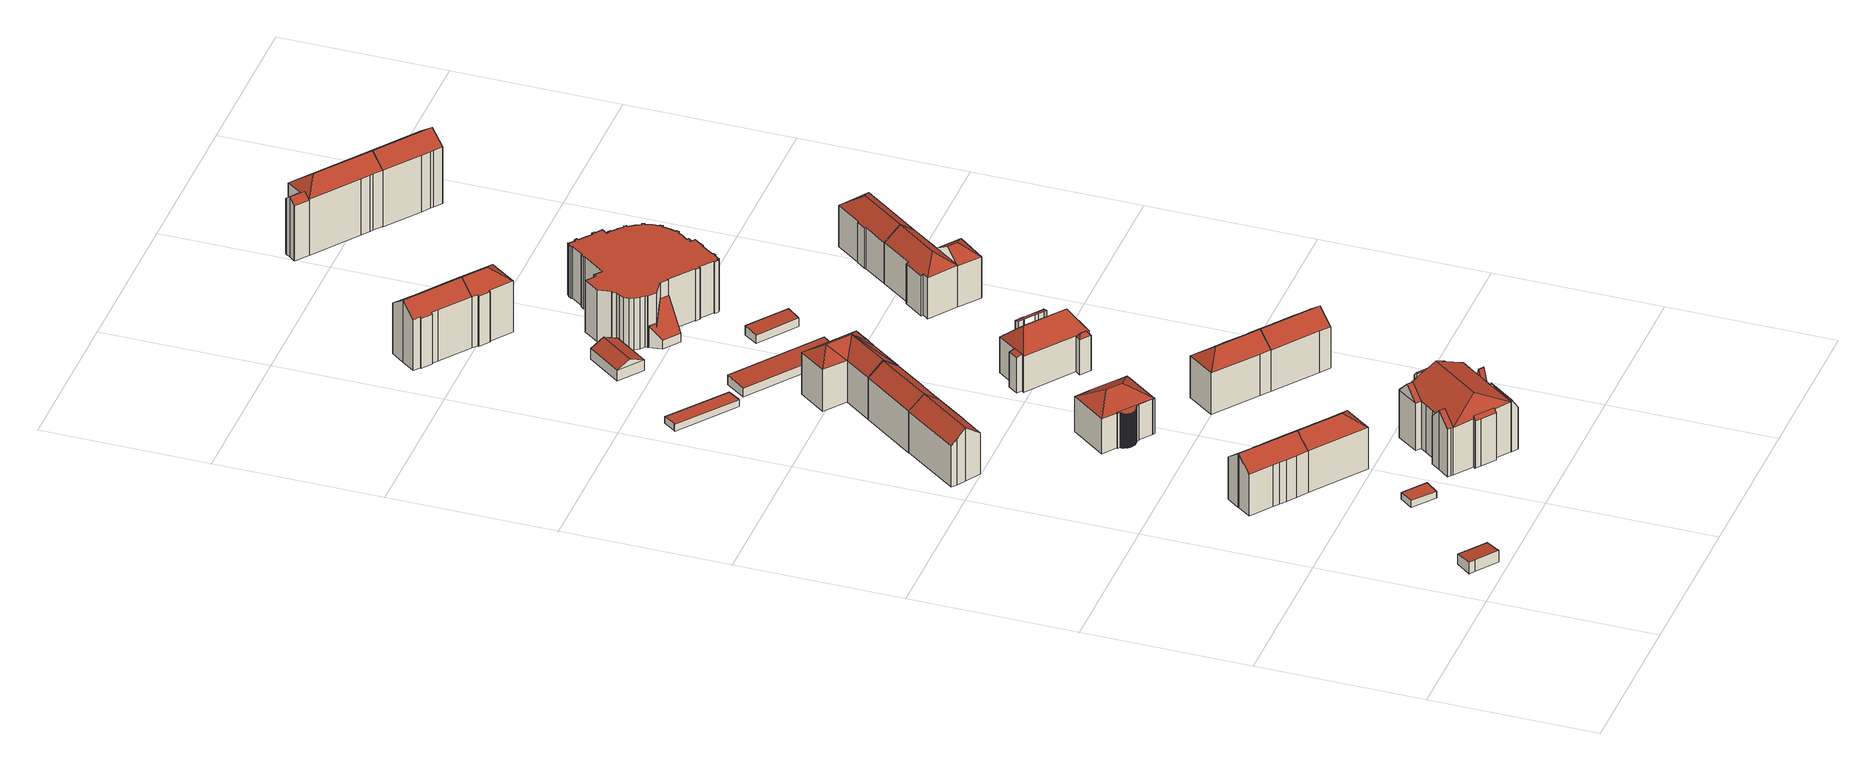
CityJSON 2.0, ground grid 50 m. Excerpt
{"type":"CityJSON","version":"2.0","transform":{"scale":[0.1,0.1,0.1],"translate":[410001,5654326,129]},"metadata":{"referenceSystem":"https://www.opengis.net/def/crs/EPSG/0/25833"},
"CityObjects":{
"building1":{"type":"Building","attributes":{"Dachtyp_tdc":"tdcPolyFlatRoof","Gemeindeschluessel":14612000,"Dachneigung":4.25,"QualitaetDacherkennung":78,"Geometrietyp2DReferenz":"3000","measuredHeight":3.81,"function":"31001_9998","roofType":"2100"},"geometry":[{"type":"Solid","lod":"2","boundaries":[[[[0,1,2,3]],[[1,4,5,2]],[[4,6,7,5]],[[6,8,9,7]],[[8,0,3,9]],[[8,6,4,1,0]],[[3,2,5,7,9]]]],"semantics":{"surfaces":[{"type":"WallSurface"},{"type":"RoofSurface"},{"type":"GroundSurface"}],"values":[[0,0,0,0,0,1,2]]}}]},
"building2":{"type":"Building","attributes":{"Dachtyp_tdc":"tdcGableRoof","Gemeindeschluessel":14612000,"Dachneigung":37.63,"QualitaetDacherkennung":85,"Geometrietyp2DReferenz":"3000","measuredHeight":17.62,"function":"31001_9998","roofType":"3100"},"geometry":[{"type":"Solid","lod":"2","boundaries":[[[[10,11,12,13]],[[11,14,15,12]],[[14,16,17,15]],[[16,18,19,17]],[[18,20,21,19]],[[20,22,23,21]],[[22,24,25,23]],[[24,26,27,25]],[[26,28,29,27]],[[28,30,31,29]],[[30,32,33,31]],[[32,34,35,33]],[[34,36,37,35]],[[36,38,39,37]],[[38,40,41,39]],[[40,42,43,41]],[[42,10,13,43]],[[38,36,34,32,30,28,26,24,22]],[[22,20,18,16,14,11,10,42,40,38]],[[13,12,15,17,19,21,23,25,27,29,31,33,35,37,39,41,43]]]],"semantics":{"surfaces":[{"type":"WallSurface"},{"type":"RoofSurface"},{"type":"GroundSurface"}],"values":[[0,0,0,0,0,0,0,0,0,0,0,0,0,0,0,0,0,1,1,2]]}}]},
"building3":{"type":"Building","attributes":{"Dachtyp_tdc":"tdcPolyFlatRoof","Gemeindeschluessel":14612000,"Dachneigung":0,"QualitaetDacherkennung":81,"Geometrietyp2DReferenz":"3000","measuredHeight":2.22,"function":"31001_9998","roofType":"1000"},"geometry":[{"type":"Solid","lod":"2","boundaries":[[[[44,45,46,47]],[[45,48,49,46]],[[48,50,51,49]],[[50,44,47,51]],[[50,48,45,44]],[[47,46,49,51]]]],"semantics":{"surfaces":[{"type":"WallSurface"},{"type":"RoofSurface"},{"type":"GroundSurface"}],"values":[[0,0,0,0,1,2]]}}]},
"building4":{"type":"Building","attributes":{"Dachtyp_tdc":"tdcHipAndGableRoof","Gemeindeschluessel":14612000,"Dachneigung":37.58,"QualitaetDacherkennung":87,"Geometrietyp2DReferenz":"3000","measuredHeight":17.62,"function":"31001_9998","roofType":"5000"},"geometry":[{"type":"Solid","lod":"2","boundaries":[[[[20,52,53,21]],[[52,54,55,53]],[[54,56,57,55]],[[56,58,59,57]],[[58,60,61,59]],[[60,62,63,61]],[[62,64,65,63]],[[64,66,25,65]],[[66,67,68,25]],[[67,20,21,68]],[[64,62,69]],[[62,60,58,56,54,52,20,67,69]],[[67,66,64,69]],[[21,53,55,57,59,61,63,65,25,68]]]],"semantics":{"surfaces":[{"type":"WallSurface"},{"type":"RoofSurface"},{"type":"GroundSurface"}],"values":[[0,0,0,0,0,0,0,0,0,0,1,1,1,2]]}}]},
"building5":{"type":"Building","attributes":{"Dachtyp_tdc":"tdcGableRoof","Gemeindeschluessel":14612000,"Dachneigung":37.13,"QualitaetDacherkennung":84,"Geometrietyp2DReferenz":"3000","measuredHeight":17.45,"function":"31001_9998","roofType":"3100"},"geometry":[{"type":"Solid","lod":"2","boundaries":[[[[70,71,72,73]],[[71,74,75,72]],[[76,77,78,79,80]],[[80,81,82,83,74,71,70,76]],[[75,84,85,86,87,88,89,90,91,73,72]],[[74,83,84,75]],[[83,82,85,84]],[[82,81,86,85]],[[81,80,87,86]],[[80,79,88,87]],[[79,78,89,88]],[[78,77,90,89]],[[77,76,91,90]],[[76,70,73,91]]]],"semantics":{"surfaces":[{"type":"WallSurface"},{"type":"RoofSurface"},{"type":"GroundSurface"}],"values":[[0,0,1,1,2,0,0,0,0,0,0,0,0,0]]}}]},
"building6":{"type":"Building","attributes":{"Gemeindeschluessel":14612000,"Geometrietyp2DReferenz":"3000","function":"31001_9998","roofType":"9999"},"children":["building6-1","building6-2","building6-3","building6-4","building6-5","building6-6","building6-7","building6-8"]},
"building6-1":{"type":"BuildingPart","attributes":{"Dachtyp_tdc":"tdcPolyFlatRoof","Dachneigung":50.83,"QualitaetDacherkennung":36,"Geometrietyp2DReferenz":"3000","measuredHeight":16.68,"roofType":"2100"},"parents":["building6"],"geometry":[{"type":"MultiSurface","lod":"2","boundaries":[[[92,93,94,95]],[[93,96,97,94]],[[96,98,99,97]],[[98,100,101,102,99]],[[103,92,95,104,105]],[[103,106,100,98,96,93,92]],[[95,94,97,99,102,107,104]]],"semantics":{"surfaces":[{"type":"WallSurface"},{"type":"RoofSurface"},{"type":"GroundSurface"}],"values":[0,0,0,0,0,1,2]}}]},
"building6-2":{"type":"BuildingPart","attributes":{"Dachtyp_tdc":"tdcPolyFlatRoof","Dachneigung":55.8,"QualitaetDacherkennung":29,"Geometrietyp2DReferenz":"3000","measuredHeight":17.26,"roofType":"2100"},"parents":["building6"],"geometry":[{"type":"MultiSurface","lod":"2","boundaries":[[[108,109,110,111,112]],[[109,113,114,110]],[[113,115,116,114]],[[115,117,118,116]],[[117,119,120,118]],[[119,121,122,123,120]],[[121,119,117,115,113,109,108]],[[111,110,114,116,118,120,123]]],"semantics":{"surfaces":[{"type":"WallSurface"},{"type":"RoofSurface"},{"type":"GroundSurface"}],"values":[0,0,0,0,0,0,1,2]}}]},
"building6-3":{"type":"BuildingPart","attributes":{"Dachtyp_tdc":"tdcHipAndGableRoof","Dachneigung":25.75,"QualitaetDacherkennung":44,"Geometrietyp2DReferenz":"3000","measuredHeight":20.47,"roofType":"5000"},"parents":["building6"],"geometry":[{"type":"MultiSurface","lod":"2","boundaries":[[[124,125,126,127]],[[128,129,130,131]],[[132,133,134,135,136]],[[133,137,138,134]],[[137,139,140,138]],[[139,141,140]],[[142,143,144,145,146]],[[143,112,111,144]],[[122,147,148,123]],[[147,149,150,148]],[[149,105,104,150]],[[101,151,152,102]],[[153,154,155,156]],[[154,124,127,155]],[[151,101,157,105,149,147,158]],[[147,122,112,143,142,159,160,139,137,133,132,161,162,163,158]],[[163,164,128,131,125,124,154,153,165,151,158]],[[127,126,130,129,166,167,135,134,138,140,144,111,123,148,150,104,107,102,152,168,156,155]]],"semantics":{"surfaces":[{"type":"WallSurface"},{"type":"RoofSurface"},{"type":"GroundSurface"}],"values":[0,0,0,0,0,0,0,0,0,0,0,0,0,0,1,1,1,2]}}]},
"building6-4":{"type":"BuildingPart","attributes":{"Dachtyp_tdc":"tdcGableRoof","Dachneigung":68.23,"QualitaetDacherkennung":12,"Geometrietyp2DReferenz":"3000","measuredHeight":18.56,"roofType":"3100"},"parents":["building6"],"geometry":[{"type":"MultiSurface","lod":"2","boundaries":[[[141,169,170,140]],[[169,171,172,170]],[[171,145,144,172]],[[141,160,173,174,169]],[[175,174,173,159,146]],[[171,175,146,145]],[[169,174,175,171]],[[170,172,144,140]]],"semantics":{"surfaces":[{"type":"WallSurface"},{"type":"RoofSurface"},{"type":"GroundSurface"}],"values":[0,0,0,1,1,0,0,2]}}]},
"building6-5":{"type":"BuildingPart","attributes":{"Dachtyp_tdc":"tdcGableRoof","Dachneigung":43.06,"QualitaetDacherkennung":35,"Geometrietyp2DReferenz":"3000","measuredHeight":19.58,"roofType":"3100"},"parents":["building6"],"geometry":[{"type":"MultiSurface","lod":"2","boundaries":[[[168,152,176,177,178,179,156]],[[180,181,176,152]],[[181,182,177,176]],[[182,183,178,177]],[[183,184,179,178]],[[184,185,153,156,179]],[[183,182,181,180,186]],[[186,185,184,183]]],"semantics":{"surfaces":[{"type":"GroundSurface"},{"type":"WallSurface"},{"type":"RoofSurface"}],"values":[0,1,1,1,1,1,2,2]}}]},
"building6-6":{"type":"BuildingPart","attributes":{"Dachtyp_tdc":"tdcPolyFlatRoof","Dachneigung":50.91,"QualitaetDacherkennung":32,"Geometrietyp2DReferenz":"3000","measuredHeight":19.21,"roofType":"2100"},"parents":["building6"],"geometry":[{"type":"MultiSurface","lod":"2","boundaries":[[[187,188,189,129,128]],[[188,190,191,192,189]],[[190,188,187,164,193,162,194]],[[167,166,129,189,192]]],"semantics":{"surfaces":[{"type":"WallSurface"},{"type":"RoofSurface"},{"type":"GroundSurface"}],"values":[0,0,1,2]}}]},
"building6-7":{"type":"BuildingPart","attributes":{"Dachtyp_tdc":"tdcPolyFlatRoof","Dachneigung":0,"QualitaetDacherkennung":4,"Geometrietyp2DReferenz":"3000","measuredHeight":13.73,"roofType":"1000"},"parents":["building6"],"geometry":[{"type":"MultiSurface","lod":"2","boundaries":[[[195,196,197,198]],[[196,199,134,197]],[[199,136,135,134]],[[191,195,198,192]],[[191,200,136,199,196,195]],[[198,197,134,135,167,192]]],"semantics":{"surfaces":[{"type":"WallSurface"},{"type":"RoofSurface"},{"type":"GroundSurface"}],"values":[0,0,0,0,1,2]}}]},
"building6-8":{"type":"BuildingPart","attributes":{"Dachtyp_tdc":"tdcGableRoof","Dachneigung":44,"QualitaetDacherkennung":36,"Geometrietyp2DReferenz":"3000","measuredHeight":19.59,"roofType":"3100"},"parents":["building6"],"geometry":[{"type":"MultiSurface","lod":"2","boundaries":[[[201,202,203,204]],[[202,131,130,203]],[[125,201,204,126]],[[125,205,206,201]],[[205,207,208,206]],[[202,208,207,131]],[[201,206,208,202]],[[131,207,205,125]],[[204,203,130,126]]],"semantics":{"surfaces":[{"type":"WallSurface"},{"type":"RoofSurface"},{"type":"GroundSurface"}],"values":[0,0,0,1,1,0,0,0,2]}}]},
"building7":{"type":"Building","attributes":{"Dachtyp_tdc":"tdcGableRoof","Gemeindeschluessel":14612000,"Dachneigung":36.96,"QualitaetDacherkennung":89,"Geometrietyp2DReferenz":"3000","measuredHeight":17.48,"function":"31001_9998","roofType":"3100"},"geometry":[{"type":"Solid","lod":"2","boundaries":[[[[209,210,211,212]],[[210,213,214,211]],[[213,70,215,214]],[[70,76,216,215]],[[76,77,217,216]],[[77,218,219,217]],[[218,220,221,219]],[[220,222,223,221]],[[222,224,225,223]],[[224,209,212,225]],[[220,218,77,76]],[[76,70,213,210,209,224,222,220]],[[212,211,214,215,216,217,219,221,223,225]]]],"semantics":{"surfaces":[{"type":"WallSurface"},{"type":"RoofSurface"},{"type":"GroundSurface"}],"values":[[0,0,0,0,0,0,0,0,0,0,1,1,2]]}}]},
"building8":{"type":"Building","attributes":{"Gemeindeschluessel":14612000,"Geometrietyp2DReferenz":"3000","function":"31001_9998","roofType":"9999"},"children":["building8-1","building8-2","building8-3"]},
"building8-1":{"type":"BuildingPart","attributes":{"Dachtyp_tdc":"tdcPolyFlatRoof","Dachneigung":17,"QualitaetDacherkennung":46,"Geometrietyp2DReferenz":"3000","measuredHeight":11.71,"roofType":"2100"},"parents":["building8"],"geometry":[{"type":"MultiSurface","lod":"2","boundaries":[[[226,227,228,229,230]],[[227,231,232,228]],[[231,233,234,232]],[[233,235,236,234]],[[235,237,238,236]],[[237,239,240,238]],[[239,241,242,240]],[[241,243,244,242]],[[243,245,246,244]],[[245,247,248,246]],[[247,249,250,248]],[[249,251,252,250]],[[251,253,254,252]],[[253,255,256,254]],[[255,257,258,256]],[[257,259,260,258]],[[259,261,262,260]],[[261,263,264,262]],[[263,265,266,264]],[[265,267,268,266]],[[267,269,270,268]],[[269,271,272,270]],[[271,273,274,272]],[[273,275,276,274]],[[275,277,278,276]],[[277,279,280,278]],[[279,281,282,280]],[[281,283,284,282]],[[283,285,286,284]],[[285,287,288,286]],[[287,289,290,288]],[[289,291,292,290]],[[291,293,294,292]],[[293,295,296,297,294]],[[295,293,291,289,287,285,283,281,279,277,275,273,271,269,267,265,263,261,259,257,255,253,251,249,247,245,243,241,239,237,235,233,231,227,226]],[[229,228,232,234,236,238,240,242,244,246,248,250,252,254,256,258,260,262,264,266,268,270,272,274,276,278,280,282,284,286,288,290,292,294,297]]],"semantics":{"surfaces":[{"type":"WallSurface"},{"type":"RoofSurface"},{"type":"GroundSurface"}],"values":[0,0,0,0,0,0,0,0,0,0,0,0,0,0,0,0,0,0,0,0,0,0,0,0,0,0,0,0,0,0,0,0,0,0,1,2]}}]},
"building8-2":{"type":"BuildingPart","attributes":{"Dachtyp_tdc":"tdcPolyFlatRoof","Dachneigung":31.24,"QualitaetDacherkennung":27,"Geometrietyp2DReferenz":"3000","measuredHeight":10.2,"roofType":"2100"},"parents":["building8"],"geometry":[{"type":"MultiSurface","lod":"2","boundaries":[[[298,299,300,301]],[[299,302,303,300]],[[302,304,305,303]],[[304,306,307,305]],[[306,308,309,307]],[[308,306,304,302,299,298]],[[301,300,303,305,307,309]]],"semantics":{"surfaces":[{"type":"WallSurface"},{"type":"RoofSurface"},{"type":"GroundSurface"}],"values":[0,0,0,0,0,1,2]}}]},
"building8-3":{"type":"BuildingPart","attributes":{"Dachtyp_tdc":"tdcHipRoof","Dachneigung":28.55,"QualitaetDacherkennung":83,"Geometrietyp2DReferenz":"3000","measuredHeight":15.09,"roofType":"3200"},"parents":["building8"],"geometry":[{"type":"MultiSurface","lod":"2","boundaries":[[[296,310,311,297]],[[310,312,313,311]],[[312,314,301,313]],[[314,298,301]],[[315,309,308]],[[315,316,317,309]],[[316,318,319,317]],[[318,320,228,319]],[[320,230,229,228]],[[318,316,321]],[[312,310,322]],[[316,315,314,312,322,321]],[[310,296,230,320,318,321,322]],[[297,311,313,301,309,317,319,228,229]]],"semantics":{"surfaces":[{"type":"WallSurface"},{"type":"RoofSurface"},{"type":"GroundSurface"}],"values":[0,0,0,0,0,0,0,0,0,1,1,1,1,2]}}]},
"building9":{"type":"Building","attributes":{"Dachtyp_tdc":"tdcPolyFlatRoof","Gemeindeschluessel":14612000,"Dachneigung":2.85,"QualitaetDacherkennung":64,"Geometrietyp2DReferenz":"3000","measuredHeight":2.36,"function":"31001_2463","roofType":"2100"},"geometry":[{"type":"Solid","lod":"2","boundaries":[[[[323,324,325,326]],[[324,327,328,325]],[[327,329,330,328]],[[329,331,332,330]],[[331,333,334,332]],[[333,323,326,334]],[[333,331,329,327,324,323]],[[326,325,328,330,332,334]]]],"semantics":{"surfaces":[{"type":"WallSurface"},{"type":"RoofSurface"},{"type":"GroundSurface"}],"values":[[0,0,0,0,0,0,1,2]]}}]},
"building10":{"type":"Building","attributes":{"Dachtyp_tdc":"tdcFreeFormRoof","Gemeindeschluessel":14612000,"Dachneigung":36.63,"QualitaetDacherkennung":74,"Geometrietyp2DReferenz":"3000","measuredHeight":17.58,"function":"31001_9998","roofType":"5000"},"geometry":[{"type":"Solid","lod":"2","boundaries":[[[[335,336,337]],[[335,338,339]],[[338,335,337]],[[340,339,338,341]],[[342,343,344,345,346,347,223,219]],[[338,337,343,342]],[[337,336,344,343]],[[336,348,345,344]],[[348,349,346,345]],[[349,350,347,346]],[[350,351,223,347]],[[351,341,219,223]],[[341,338,342,219]],[[340,341,351]],[[339,349,348]],[[339,350,349]],[[339,351,350]],[[351,339,340]],[[335,339,348,336]]]],"semantics":{"surfaces":[{"type":"RoofSurface"},{"type":"GroundSurface"},{"type":"WallSurface"}],"values":[[0,0,0,0,1,2,2,2,2,2,2,2,2,2,0,0,0,0,0]]}}]},
"building11":{"type":"Building","attributes":{"Dachtyp_tdc":"tdcFreeFormRoof","Gemeindeschluessel":14612000,"Dachneigung":37.82,"QualitaetDacherkennung":88,"Geometrietyp2DReferenz":"3000","measuredHeight":17.62,"function":"31001_9998","roofType":"5000"},"geometry":[{"type":"Solid","lod":"2","boundaries":[[[[352,353,354,355]],[[353,356,357,354]],[[356,358,359,357]],[[358,360,361,359]],[[360,362,363,361]],[[362,364,365,363]],[[364,366,367,365]],[[366,368,369,367]],[[368,370,371,369]],[[370,372,373,371]],[[372,374,375,373]],[[374,376,377,375]],[[376,378,379,377]],[[378,380,381,379]],[[380,382,383,381]],[[382,352,355,383]],[[384,385,372,370]],[[368,366,364,386,384,370]],[[386,362,360,358,356,353,352,382,380,378,376,374,385,384]],[[374,372,385]],[[364,362,386]],[[355,354,357,359,361,363,365,367,369,371,373,375,377,379,381,383]]]],"semantics":{"surfaces":[{"type":"WallSurface"},{"type":"RoofSurface"},{"type":"GroundSurface"}],"values":[[0,0,0,0,0,0,0,0,0,0,0,0,0,0,0,0,1,1,1,0,0,2]]}}]},
"building12":{"type":"Building","attributes":{"Dachtyp_tdc":"tdcPolyFlatRoof","Gemeindeschluessel":14612000,"Dachneigung":3.67,"QualitaetDacherkennung":65,"Geometrietyp2DReferenz":"3000","measuredHeight":3.16,"function":"31001_2463","roofType":"2100"},"geometry":[{"type":"Solid","lod":"2","boundaries":[[[[387,388,389,390]],[[388,391,392,389]],[[391,393,394,392]],[[393,387,390,394]],[[393,391,388,387]],[[390,389,392,394]]]],"semantics":{"surfaces":[{"type":"WallSurface"},{"type":"RoofSurface"},{"type":"GroundSurface"}],"values":[[0,0,0,0,1,2]]}}]},
"building13":{"type":"Building","attributes":{"Dachtyp_tdc":"tdcGableRoof","Gemeindeschluessel":14612000,"Dachneigung":25.42,"QualitaetDacherkennung":53,"Geometrietyp2DReferenz":"3000","measuredHeight":5.68,"function":"31001_9998","roofType":"3100"},"geometry":[{"type":"Solid","lod":"2","boundaries":[[[[395,396,397,398]],[[396,399,400,397]],[[399,401,402,400]],[[401,395,398,402]],[[399,396,403]],[[395,401,404]],[[396,395,404,403]],[[401,399,403,404]],[[398,397,400,402]]]],"semantics":{"surfaces":[{"type":"WallSurface"},{"type":"RoofSurface"},{"type":"GroundSurface"}],"values":[[0,0,0,0,0,0,1,1,2]]}}]},
"building14":{"type":"Building","attributes":{"name":"Technische Universität Dresden","Gemeindeschluessel":14612000,"Geometrietyp2DReferenz":"3000","function":"31001_3023","roofType":"9999"},"children":["building14-1","building14-2","building14-3","building14-4","building14-5"]},
"building14-1":{"type":"BuildingPart","attributes":{"Dachtyp_tdc":"tdcPolyFlatRoof","Dachneigung":14.02,"QualitaetDacherkennung":57,"Geometrietyp2DReferenz":"3000","measuredHeight":12.07,"roofType":"2100"},"parents":["building14"],"geometry":[{"type":"MultiSurface","lod":"2","boundaries":[[[405,406,407,408,409]],[[406,410,411,407]],[[410,412,413,414,411]],[[412,410,406,405]],[[408,407,411,414]]],"semantics":{"surfaces":[{"type":"WallSurface"},{"type":"RoofSurface"},{"type":"GroundSurface"}],"values":[0,0,0,1,2]}}]},
"building14-2":{"type":"BuildingPart","attributes":{"Dachtyp_tdc":"tdcFreeFormRoof","Dachneigung":51.8,"QualitaetDacherkennung":44,"Geometrietyp2DReferenz":"3000","measuredHeight":12.9,"roofType":"5000"},"parents":["building14"],"geometry":[{"type":"MultiSurface","lod":"2","boundaries":[[[415,416,417,418]],[[416,419,420,417]],[[419,421,422,420]],[[423,424,419,416]],[[423,416,415]],[[424,423,415,421]],[[424,421,419]],[[422,418,417,420]]],"semantics":{"surfaces":[{"type":"WallSurface"},{"type":"RoofSurface"},{"type":"GroundSurface"}],"values":[0,0,0,1,1,1,1,2]}}]},
"building14-3":{"type":"BuildingPart","attributes":{"Dachtyp_tdc":"tdcPolyFlatRoof","Dachneigung":15.32,"QualitaetDacherkennung":32,"Geometrietyp2DReferenz":"3000","measuredHeight":14.54,"roofType":"2100"},"parents":["building14"],"geometry":[{"type":"MultiSurface","lod":"2","boundaries":[[[425,426,427,428]],[[426,429,430,427]],[[429,431,432,433,430]],[[434,435,436,437,438]],[[435,439,440,436]],[[439,441,442,443,440]],[[425,428,444]],[[441,439,435,434,431,429,426,425]],[[427,430,433,437,436,440,443,428]]],"semantics":{"surfaces":[{"type":"WallSurface"},{"type":"RoofSurface"},{"type":"GroundSurface"}],"values":[0,0,0,0,0,0,0,1,2]}}]},
"building14-4":{"type":"BuildingPart","attributes":{"Dachtyp_tdc":"tdcFreeFormRoof","Dachneigung":43.16,"QualitaetDacherkennung":56,"Geometrietyp2DReferenz":"3000","measuredHeight":17.21,"roofType":"5000"},"parents":["building14"],"geometry":[{"type":"MultiSurface","lod":"2","boundaries":[[[445,446,447,422,421]],[[446,409,408,447]],[[413,448,449,414]],[[448,444,428,449]],[[450,451,452,453]],[[451,454,418,452]],[[454,415,418]],[[451,450,455]],[[450,442,444,448,456,455]],[[448,413,409,446,456]],[[446,445,454,451,455,456]],[[422,447,408,414,449,428,443,453,452,418]],[[442,450,453,443]]],"semantics":{"surfaces":[{"type":"WallSurface"},{"type":"RoofSurface"},{"type":"GroundSurface"}],"values":[0,0,0,0,0,0,0,1,1,1,1,2,0]}}]},
"building14-5":{"type":"BuildingPart","attributes":{"Dachtyp_tdc":"tdcPolyFlatRoof","Dachneigung":4.62,"QualitaetDacherkennung":51,"Geometrietyp2DReferenz":"3000","measuredHeight":3.89,"roofType":"2100"},"parents":["building14"],"geometry":[{"type":"MultiSurface","lod":"2","boundaries":[[[457,438,437,458]],[[432,459,460,433]],[[459,457,458,460]],[[459,432,438,457]],[[458,437,433,460]]],"semantics":{"surfaces":[{"type":"WallSurface"},{"type":"RoofSurface"},{"type":"GroundSurface"}],"values":[0,0,0,1,2]}}]},
"building15":{"type":"Building","attributes":{"Dachtyp_tdc":"tdcFreeFormRoof","Gemeindeschluessel":14612000,"Dachneigung":37.51,"QualitaetDacherkennung":89,"Geometrietyp2DReferenz":"3000","measuredHeight":17.57,"function":"31001_9998","roofType":"5000"},"geometry":[{"type":"Solid","lod":"2","boundaries":[[[[461,462,365,367]],[[462,362,363,365]],[[362,463,464,363]],[[463,465,466,464]],[[465,467,468,466]],[[467,469,470,468]],[[469,471,472,470]],[[471,473,474,472]],[[473,475,476,474]],[[475,477,478,476]],[[477,479,480,478]],[[479,481,482,480]],[[481,483,484,482]],[[483,485,486,484]],[[485,487,488,486]],[[487,461,367,488]],[[487,485,483,489,386,462,461]],[[489,481,479,477,475,473,471,469,467,465,463,362,386]],[[483,481,489]],[[362,462,386]],[[367,365,363,464,466,468,470,472,474,476,478,480,482,484,486,488]]]],"semantics":{"surfaces":[{"type":"WallSurface"},{"type":"RoofSurface"},{"type":"GroundSurface"}],"values":[[0,0,0,0,0,0,0,0,0,0,0,0,0,0,0,0,1,1,0,0,2]]}}]},
"building16":{"type":"Building","attributes":{"Dachtyp_tdc":"tdcGableRoof","Gemeindeschluessel":14612000,"Dachneigung":37.7,"QualitaetDacherkennung":70,"Geometrietyp2DReferenz":"3000","measuredHeight":20.56,"function":"31001_9998","roofType":"3100"},"geometry":[{"type":"Solid","lod":"2","boundaries":[[[[490,491,492,493]],[[491,494,495,492]],[[494,496,497,495]],[[496,498,499,497]],[[498,500,501,499]],[[500,502,503,501]],[[496,494,491,490,504]],[[504,505,506,507,508,502,500,498,496]],[[503,509,510,511,512,513,493,492,495,497,499,501]],[[502,508,509,503]],[[508,507,510,509]],[[507,506,511,510]],[[506,505,512,511]],[[505,504,513,512]],[[504,490,493,513]]]],"semantics":{"surfaces":[{"type":"WallSurface"},{"type":"RoofSurface"},{"type":"GroundSurface"}],"values":[[0,0,0,0,0,0,1,1,2,0,0,0,0,0,0]]}}]},
"building17":{"type":"Building","attributes":{"Dachtyp_tdc":"tdcFreeFormRoof","Gemeindeschluessel":14612000,"Dachneigung":57.38,"QualitaetDacherkennung":3,"Geometrietyp2DReferenz":"3000","measuredHeight":12.02,"function":"31001_9998","roofType":"5000"},"geometry":[{"type":"Solid","lod":"2","boundaries":[[[[514,515,516,517]],[[515,518,519,516]],[[518,520,521,519]],[[520,522,523,521]],[[522,524,525,523]],[[524,514,517,525]],[[522,526,527,515,514,524]],[[526,520,518,527]],[[518,515,527]],[[522,520,526]],[[517,516,519,521,523,525]]]],"semantics":{"surfaces":[{"type":"WallSurface"},{"type":"RoofSurface"},{"type":"GroundSurface"}],"values":[[0,0,0,0,0,0,1,1,0,0,2]]}}]},
"building18":{"type":"Building","attributes":{"Dachtyp_tdc":"tdcHipAndGableRoof","Gemeindeschluessel":14612000,"Dachneigung":37.55,"QualitaetDacherkennung":67,"Geometrietyp2DReferenz":"3000","measuredHeight":20.67,"function":"31001_9998","roofType":"5000"},"geometry":[{"type":"Solid","lod":"2","boundaries":[[[[528,529,530,531]],[[529,498,532,530]],[[498,533,534,532]],[[533,535,536,534]],[[535,537,538,536]],[[537,539,540,538]],[[539,541,542,540]],[[541,543,544,542]],[[543,528,531,544]],[[539,537,545]],[[537,535,533,545]],[[533,498,529,528,543,541,539,545]],[[531,530,532,534,536,538,540,542,544]]]],"semantics":{"surfaces":[{"type":"WallSurface"},{"type":"RoofSurface"},{"type":"GroundSurface"}],"values":[[0,0,0,0,0,0,0,0,0,1,1,1,2]]}}]},
"building19":{"type":"Building","attributes":{"Dachtyp_tdc":"tdcPolyFlatRoof","Gemeindeschluessel":14612000,"Dachneigung":4.11,"QualitaetDacherkennung":70,"Geometrietyp2DReferenz":"3000","measuredHeight":3.09,"function":"31001_2463","roofType":"2100"},"geometry":[{"type":"Solid","lod":"2","boundaries":[[[[546,547,548,549]],[[547,550,551,548]],[[550,552,553,551]],[[552,546,549,553]],[[552,550,547,546]],[[549,548,551,553]]]],"semantics":{"surfaces":[{"type":"WallSurface"},{"type":"RoofSurface"},{"type":"GroundSurface"}],"values":[[0,0,0,0,1,2]]}}]},
"building20":{"type":"Building","attributes":{"Dachtyp_tdc":"tdcHipRoof","Gemeindeschluessel":14612000,"Dachneigung":37.03,"QualitaetDacherkennung":52,"Geometrietyp2DReferenz":"3000","measuredHeight":4.98,"function":"31001_9998","roofType":"3200"},"geometry":[{"type":"Solid","lod":"2","boundaries":[[[[554,555,556,557]],[[555,558,559,556]],[[558,560,561,559]],[[560,554,557,561]],[[558,555,562]],[[554,560,563]],[[555,554,563,562]],[[560,558,562,563]],[[557,556,559,561]]]],"semantics":{"surfaces":[{"type":"WallSurface"},{"type":"RoofSurface"},{"type":"GroundSurface"}],"values":[[0,0,0,0,1,1,1,1,2]]}}]},
"building21":{"type":"Building","attributes":{"Dachtyp_tdc":"tdcPolyFlatRoof","Gemeindeschluessel":14612000,"Dachneigung":0,"QualitaetDacherkennung":87,"Geometrietyp2DReferenz":"3000","measuredHeight":17.01,"function":"31001_9998","roofType":"1000"},"geometry":[{"type":"Solid","lod":"2","boundaries":[[[[564,565,566,567]],[[565,568,569,566]],[[568,570,571,569]],[[570,572,573,571]],[[572,574,575,573]],[[574,576,577,575]],[[576,578,579,577]],[[578,580,581,579]],[[580,582,583,581]],[[582,584,585,583]],[[584,586,587,585]],[[586,588,589,587]],[[588,590,591,589]],[[590,592,593,591]],[[592,594,595,593]],[[594,596,597,595]],[[596,598,599,597]],[[598,600,601,599]],[[600,602,603,601]],[[602,604,605,603]],[[604,606,607,605]],[[606,608,609,607]],[[608,610,611,609]],[[610,612,613,611]],[[612,614,615,613]],[[614,616,617,615]],[[616,618,619,617]],[[618,620,621,619]],[[620,622,623,621]],[[622,624,625,623]],[[624,626,627,625]],[[626,628,629,627]],[[628,630,631,629]],[[630,632,633,631]],[[632,634,635,633]],[[634,636,637,635]],[[636,638,639,637]],[[638,640,641,639]],[[640,642,643,641]],[[642,644,645,643]],[[644,646,647,645]],[[646,648,649,647]],[[648,650,651,649]],[[650,652,653,651]],[[652,654,655,653]],[[654,656,657,655]],[[656,658,659,657]],[[658,660,661,659]],[[660,662,663,661]],[[662,664,665,663]],[[664,666,667,665]],[[666,668,669,667]],[[668,670,671,669]],[[670,672,673,671]],[[672,674,675,673]],[[674,676,677,675]],[[676,678,679,677]],[[678,680,681,679]],[[680,682,683,681]],[[682,684,685,683]],[[684,686,687,685]],[[686,688,689,687]],[[688,690,691,689]],[[690,692,693,691]],[[692,694,695,693]],[[694,696,697,695]],[[696,698,699,697]],[[698,700,701,699]],[[700,702,703,701]],[[702,704,705,703]],[[704,706,707,705]],[[706,708,709,707]],[[708,710,711,709]],[[710,712,713,711]],[[712,714,715,713]],[[712,710,708,706,704,702,700,698,696,694,692,690,688,686,684,682,680,678,676,674,672,670,668,666,664,662,660,658,656,654,652,650,648,646,644,642,640,638,636,634,632,630,628,626,624,622,620,618,616,614,612,610,608,606,604,602,600,598,596,594,592,590,588,586,584,582,580,578,576,574,572,570,568,565,564,716,717,718,719,720,721,722,723,724,725,726,714]],[[715,521,519,516,517,727,728,729,730,731,732,733,567,566,569,571,573,575,577,579,581,583,585,587,589,591,593,595,597,599,601,603,605,607,609,611,613,615,617,619,621,623,625,627,629,631,633,635,637,639,641,643,645,647,649,651,653,655,657,659,661,663,665,667,669,671,673,675,677,679,681,683,685,687,689,691,693,695,697,699,701,703,705,707,709,711,713]],[[714,726,521,715]],[[726,725,519,521]],[[725,724,516,519]],[[724,723,517,516]],[[723,722,727,517]],[[722,721,728,727]],[[721,720,729,728]],[[720,719,730,729]],[[719,718,731,730]],[[718,717,732,731]],[[717,716,733,732]],[[716,564,567,733]]]],"semantics":{"surfaces":[{"type":"WallSurface"},{"type":"RoofSurface"},{"type":"GroundSurface"}],"values":[[0,0,0,0,0,0,0,0,0,0,0,0,0,0,0,0,0,0,0,0,0,0,0,0,0,0,0,0,0,0,0,0,0,0,0,0,0,0,0,0,0,0,0,0,0,0,0,0,0,0,0,0,0,0,0,0,0,0,0,0,0,0,0,0,0,0,0,0,0,0,0,0,0,0,0,1,2,0,0,0,0,0,0,0,0,0,0,0,0]]}}]},
"building22":{"type":"Building","attributes":{"Gemeindeschluessel":14612000,"Geometrietyp2DReferenz":"3000","function":"31001_9998","roofType":"9999"},"children":["building22-1","building22-2"]},
"building22-1":{"type":"BuildingPart","attributes":{"Dachtyp_tdc":"tdcHipAndGableRoof","Dachneigung":37.94,"QualitaetDacherkennung":76,"Geometrietyp2DReferenz":"3000","measuredHeight":17.34,"roofType":"5000"},"parents":["building22"],"geometry":[{"type":"MultiSurface","lod":"2","boundaries":[[[734,735,736,737,738]],[[735,739,740,736]],[[739,741,742,740]],[[739,735,743]],[[735,734,744,743]],[[741,739,743,744,745]],[[737,736,740,742]]],"semantics":{"surfaces":[{"type":"WallSurface"},{"type":"RoofSurface"},{"type":"GroundSurface"}],"values":[0,0,0,1,1,1,2]}}]},
"building22-2":{"type":"BuildingPart","attributes":{"Dachtyp_tdc":"tdcHipAndGableRoof","Dachneigung":37.2,"QualitaetDacherkennung":70,"Geometrietyp2DReferenz":"3000","measuredHeight":17.48,"roofType":"5000"},"parents":["building22"],"geometry":[{"type":"MultiSurface","lod":"2","boundaries":[[[746,747,748,749]],[[747,750,751,748]],[[750,752,753,751]],[[752,754,755,753]],[[754,738,737,755]],[[756,757,758,742,741]],[[757,759,760,758]],[[759,761,762,760]],[[761,746,749,762]],[[757,756,763]],[[756,745,764,738,754,752,763]],[[752,750,747,746,761,759,757,763]],[[749,748,751,753,755,737,742,758,760,762]]],"semantics":{"surfaces":[{"type":"WallSurface"},{"type":"RoofSurface"},{"type":"GroundSurface"}],"values":[0,0,0,0,0,0,0,0,0,1,1,1,2]}}]},
"building23":{"type":"Building","attributes":{"Dachtyp_tdc":"tdcHipAndGableRoof","Gemeindeschluessel":14612000,"Dachneigung":37.55,"QualitaetDacherkennung":77,"Geometrietyp2DReferenz":"3000","measuredHeight":17.48,"function":"31001_9998","roofType":"5000"},"geometry":[{"type":"Solid","lod":"2","boundaries":[[[[765,766,767,768]],[[766,769,770,767]],[[769,771,772,770]],[[771,773,774,772]],[[773,775,776,774]],[[775,777,778,776]],[[777,754,779,778]],[[754,780,781,779]],[[780,765,768,781]],[[777,775,782]],[[775,773,771,769,766,765,780,782]],[[780,754,777,782]],[[768,767,770,772,774,776,778,779,781]]]],"semantics":{"surfaces":[{"type":"WallSurface"},{"type":"RoofSurface"},{"type":"GroundSurface"}],"values":[[0,0,0,0,0,0,0,0,0,1,1,1,2]]}}]},
"building24":{"type":"Building","attributes":{"Gemeindeschluessel":14612000,"Geometrietyp2DReferenz":"3000","function":"31001_9998","roofType":"9999"},"children":["building24-1","building24-2"]},
"building24-1":{"type":"BuildingPart","attributes":{"Dachtyp_tdc":"tdcGableRoof","Dachneigung":36,"QualitaetDacherkennung":52,"Geometrietyp2DReferenz":"3000","measuredHeight":19.91,"roofType":"3100"},"parents":["building24"],"geometry":[{"type":"MultiSurface","lod":"2","boundaries":[[[783,784,785,786]],[[784,787,788,785]],[[787,789,790,788]],[[789,791,792,790]],[[793,794,795,796]],[[794,783,786,795]],[[797,798,791,789,787,784]],[[784,783,794,793,799,797]],[[786,785,788,790,792,800,796,795]]],"semantics":{"surfaces":[{"type":"WallSurface"},{"type":"RoofSurface"},{"type":"GroundSurface"}],"values":[0,0,0,0,0,0,1,1,2]}}]},
"building24-2":{"type":"BuildingPart","attributes":{"Dachtyp_tdc":"tdcHipAndGableRoof","Dachneigung":37.66,"QualitaetDacherkennung":66,"Geometrietyp2DReferenz":"3000","measuredHeight":22.25,"roofType":"5000"},"parents":["building24"],"geometry":[{"type":"MultiSurface","lod":"2","boundaries":[[[801,802,803,804]],[[802,805,806,803]],[[805,807,808,806]],[[807,809,793,796,808]],[[810,792,791]],[[810,811,812,792]],[[811,813,814,812]],[[813,815,816,814]],[[815,801,804,816]],[[811,810,798,817,799,809,818]],[[809,807,805,802,801,815,818]],[[815,813,811,818]],[[804,803,806,808,796,800,792,812,814,816]]],"semantics":{"surfaces":[{"type":"WallSurface"},{"type":"RoofSurface"},{"type":"GroundSurface"}],"values":[0,0,0,0,0,0,0,0,0,1,1,1,2]}}]},
"building25":{"type":"Building","attributes":{"Dachtyp_tdc":"tdcGableRoof","Gemeindeschluessel":14612000,"Dachneigung":37.64,"QualitaetDacherkennung":67,"Geometrietyp2DReferenz":"3000","measuredHeight":22.27,"function":"31001_9998","roofType":"3100"},"geometry":[{"type":"Solid","lod":"2","boundaries":[[[[819,820,821,822]],[[820,823,824,821]],[[823,825,826,824]],[[825,827,828,826]],[[827,801,829,828]],[[801,813,830,829]],[[813,819,822,830]],[[813,815,831,819]],[[801,827,825,823,820,831,815]],[[801,815,813]],[[819,831,820]],[[822,821,824,826,828,829,830]]]],"semantics":{"surfaces":[{"type":"WallSurface"},{"type":"RoofSurface"},{"type":"GroundSurface"}],"values":[[0,0,0,0,0,0,0,1,1,0,0,2]]}}]}
},
"vertices":[
[70,57,85],[55,68,85],[55,68,47],[70,57,47],[89,113,81],[89,113,47],[167,54,81],[167,54,47],[134,10,85],[134,10,47],
[252,756,184],[254,759,181],[254,759,45],[252,756,45],[279,740,181],[279,740,45],[278,738,184],[278,738,45],[287,731,184],[287,731,45],[343,690,183],[343,690,45],[315,651,221],[315,651,45],[285,610,182],[285,610,45],[253,633,182],[253,633,45],[227,652,182],[227,652,45],[208,666,182],[208,666,45],[191,679,182],[191,679,45],[126,726,182],[126,726,45],[156,766,221],[156,766,45],[156,767,221],[156,767,45],[185,806,184],[185,806,45],[242,764,183],[242,764,45],
[308,321,68],[337,360,68],[337,360,46],[308,321,46],[404,309,68],[404,309,46],[373,271,68],[373,271,46],
[410,641,183],[410,641,45],[411,643,181],[411,643,45],[436,625,181],[436,625,45],[438,623,181],[438,623,45],[437,621,183],[437,621,45],[503,572,183],[503,572,45],[445,492,183],[445,492,45],[285,610,183],[314,650,221],[314,650,45],[434,562,221],
[204,1645,175],[157,1580,175],[157,1580,39],[204,1645,39],[159,1579,173],[159,1579,39],[164,1674,213],[123,1705,175],[3,1542,175],[19,1530,190],[45,1514,213],[88,1487,175],[137,1553,175],[139,1552,173],[139,1552,39],[137,1553,39],[88,1487,39],[45,1514,39],[19,1530,39],[3,1542,39],[123,1705,39],[164,1674,39],
[601,177,200],[560,207,200],[560,207,44],[601,177,44],[546,217,200],[546,217,44],[545,218,200],[545,218,44],[550,225,210],[550,225,202],[550,225,44],[606,184,211],[606,184,44],[606,184,206],[551,225,211],[551,225,44],
[708,228,217],[721,219,194],[721,219,44],[708,228,44],[708,228,209],[694,182,194],[694,182,44],[700,177,182],[700,177,44],[670,138,182],[670,138,44],[652,151,217],[652,151,44],[651,151,217],[651,151,209],[651,151,44],
[575,371,199],[587,388,199],[587,388,44],[575,371,44],[666,428,218],[666,428,44],[634,451,44],[634,451,199],[781,343,213],[781,344,213],[781,344,44],[781,343,44],[781,343,181],[790,337,208],[790,337,44],[761,299,208],[761,299,44],[761,299,160],[731,258,209],[731,258,208],[731,258,44],[731,258,160],[731,258,173],[651,152,209],[651,152,44],[607,185,206],[607,185,44],[496,265,199],[496,265,44],[541,325,199],[555,345,199],[555,345,44],[541,325,44],[551,225,202],[607,242,249],[739,269,209],[750,283,208],[741,372,235],[741,373,236],[717,390,249],[696,406,236],[521,298,199],[717,390,44],[741,372,44],[521,298,44],
[773,290,160],[773,290,44],[743,249,160],[743,249,44],[744,276,230],[757,267,230],[743,249,173],
[491,269,44],[482,276,44],[507,309,44],[527,336,44],[496,265,201],[491,269,201],[482,276,201],[507,309,240],[527,336,203],[541,325,203],[521,298,240],
[666,428,236],[674,438,220],[674,438,44],[749,383,220],[749,383,181],[749,383,44],[717,390,236],[741,372,236],
[753,389,181],[793,360,181],[793,360,44],[753,389,44],[781,344,181],[741,372,181],
[573,399,199],[619,462,199],[619,462,44],[573,399,44],[613,422,240],[598,433,240],[634,451,202],[619,462,202],
[275,1737,173],[254,1708,173],[254,1708,38],[275,1737,38],[252,1709,175],[252,1709,38],[204,1645,38],[164,1674,38],[123,1705,38],[240,1862,175],[240,1862,38],[281,1832,213],[281,1832,38],[321,1803,175],[321,1803,38],[274,1738,175],[274,1738,38],
[421,1104,157],[420,1104,157],[420,1104,40],[421,1104,40],[421,1104,155],[382,1133,156],[382,1133,40],[380,1131,156],[380,1131,40],[375,1135,156],[375,1135,40],[372,1134,155],[372,1134,40],[370,1134,155],[370,1134,40],[368,1133,154],[368,1133,40],[366,1133,154],[366,1133,40],[363,1133,153],[363,1133,40],[361,1133,153],[361,1133,40],[359,1133,152],[359,1133,40],[357,1134,152],[357,1134,40],[354,1134,152],[354,1134,40],[352,1135,152],[352,1135,40],[350,1136,152],[350,1136,40],[348,1137,151],[348,1137,40],[346,1138,151],[346,1138,40],[344,1139,151],[344,1139,40],[342,1141,151],[342,1141,40],[340,1142,151],[340,1142,40],[339,1144,152],[339,1144,40],[337,1146,152],[337,1146,40],[336,1148,152],[336,1148,40],[335,1150,152],[335,1150,40],[334,1152,152],[334,1152,40],[333,1154,153],[333,1154,40],[332,1156,153],[332,1156,40],[331,1158,154],[331,1158,40],[331,1160,154],[331,1160,40],[331,1163,155],[331,1163,40],[331,1165,155],[331,1165,40],[331,1168,156],[331,1168,40],[324,1172,156],[324,1172,40],[326,1175,157],[326,1175,155],[326,1175,40],
[403,1281,142],[414,1294,131],[414,1294,40],[403,1281,40],[451,1266,131],[451,1266,40],[444,1257,138],[444,1257,40],[483,1229,138],[483,1229,40],[479,1224,142],[479,1224,40],
[286,1205,155],[286,1205,40],[363,1310,156],[363,1310,40],[403,1281,156],[479,1224,156],[503,1206,156],[503,1206,40],[426,1100,155],[426,1100,40],[420,1104,154],[417,1190,191],[375,1222,191],
[204,2221,46],[35,2348,46],[35,2348,23],[204,2221,23],[38,2351,46],[38,2351,23],[64,2387,44],[64,2387,23],[233,2260,44],[233,2260,23],[208,2225,46],[208,2225,23],
[303,2004,213],[296,2072,176],[236,1991,176],[300,1943,176],[371,1954,213],[281,1833,213],[240,1862,176],[300,1943,38],[236,1991,38],[296,2072,38],[441,1965,38],[410,1922,38],[390,1896,38],[441,1965,176],[410,1922,176],[390,1896,176],[321,1803,176],
[715,996,178],[714,994,180],[714,994,42],[715,996,42],[726,985,180],[726,985,42],[747,969,180],[747,969,42],[765,955,180],[765,955,42],[777,947,180],[777,947,42],[747,906,218],[747,906,42],[717,866,179],[717,866,42],[688,887,179],[688,887,42],[559,984,179],[559,984,42],[619,1064,178],[619,1064,42],[686,1014,180],[686,1014,42],[688,1016,178],[688,1016,42],[689,1015,178],[689,1015,42],[692,1012,178],[692,1012,42],[711,999,178],[711,999,42],[628,996,218],[621,1063,180],[748,907,218],
[548,2094,59],[505,2035,54],[505,2035,27],[548,2094,27],[247,2224,54],[247,2224,27],[290,2283,59],[290,2283,27],
[355,2623,63],[279,2520,63],[279,2520,28],[355,2623,28],[207,2573,63],[207,2573,28],[283,2676,63],[283,2676,28],[242,2547,84],[319,2650,84],
[515,1512,151],[500,1523,147],[500,1523,31],[515,1512,31],[515,1512,149],[521,1552,147],[521,1552,31],[536,1542,151],[536,1542,149],[536,1542,31],
[679,1382,147],[668,1367,147],[668,1367,31],[679,1382,31],[639,1389,147],[639,1389,31],[650,1404,147],[650,1404,31],[666,1380,160],[652,1391,160],
[628,1563,176],[636,1574,172],[636,1574,31],[628,1563,31],[658,1558,172],[658,1558,31],[660,1556,172],[660,1556,70],[660,1556,31],[689,1535,172],[696,1529,172],[696,1529,31],[689,1535,31],[689,1535,70],[712,1518,172],[712,1518,31],[704,1507,176],[704,1507,149],[704,1507,31],[628,1563,149],
[650,1404,149],[510,1506,149],[510,1506,31],[578,1599,149],[578,1599,31],[753,1471,149],[685,1378,149],[685,1378,31],[753,1471,31],[679,1382,149],[691,1445,203],[577,1529,203],
[702,1553,68],[702,1553,31],[673,1574,68],[673,1574,31],
[717,866,178],[747,906,217],[843,898,180],[843,898,42],[845,900,178],[845,900,42],[848,897,178],[848,897,42],[868,882,178],[868,882,42],[872,880,178],[872,880,42],[870,878,180],[870,878,42],[892,861,180],[892,861,42],[907,850,180],[907,850,42],[924,837,180],[924,837,42],[936,828,180],[936,828,42],[906,788,217],[906,788,42],[876,748,178],[876,748,42],[847,770,178],[847,770,42],[907,789,218],
[135,3195,193],[200,3146,193],[200,3146,27],[135,3195,27],[289,3080,193],[289,3080,27],[259,3038,232],[259,3038,27],[230,3000,195],[230,3000,27],[141,3066,195],[141,3066,27],[124,3079,195],[124,3079,27],[104,3154,232],[75,3115,195],[94,3101,195],[92,3098,192],[121,3076,192],[121,3076,27],[92,3098,27],[94,3101,27],[75,3115,27],[104,3154,27],
[387,2545,99],[409,2528,99],[409,2528,28],[387,2545,28],[456,2535,142],[456,2535,28],[477,2519,142],[477,2519,28],[441,2470,56],[441,2470,28],[393,2506,56],[393,2506,28],[476,2517,148],[453,2535,148],
[244,2985,192],[246,2988,195],[246,2988,26],[244,2985,26],[230,3000,26],[259,3039,232],[259,3039,26],[289,3080,194],[289,3080,26],[400,2998,193],[400,2998,26],[340,2918,195],[340,2918,26],[276,2966,195],[276,2966,26],[274,2962,192],[274,2962,26],[328,2988,232],
[646,2230,59],[616,2190,55],[616,2190,28],[646,2230,28],[500,2274,55],[500,2274,28],[530,2315,59],[530,2315,28],
[758,1480,58],[812,1553,58],[812,1553,30],[758,1480,30],[855,1520,62],[855,1520,30],[801,1448,62],[801,1448,30],[826,1522,80],[794,1479,80],
[372,2632,198],[370,2643,198],[370,2643,28],[372,2632,28],[374,2647,198],[374,2647,28],[369,2686,198],[369,2686,28],[402,2732,198],[402,2732,28],[430,2712,198],[430,2712,28],[436,2719,198],[436,2719,28],[458,2702,198],[458,2702,28],[508,2770,198],[508,2770,28],[505,2771,198],[505,2771,28],[514,2782,198],[514,2782,28],[517,2780,198],[517,2780,28],[545,2818,198],[545,2818,28],[541,2820,198],[541,2820,28],[548,2830,198],[548,2830,28],[551,2829,198],[551,2829,28],[556,2835,198],[556,2835,28],[573,2819,198],[573,2819,28],[576,2824,198],[576,2824,28],[585,2819,198],[585,2819,28],[581,2814,198],[581,2814,28],[620,2784,198],[620,2784,28],[624,2789,198],[624,2789,28],[632,2783,198],[632,2783,28],[629,2779,198],[629,2779,28],[648,2767,198],[648,2767,28],[636,2750,198],[636,2750,28],[643,2746,198],[643,2746,28],[645,2750,198],[645,2750,28],[652,2745,198],[652,2745,28],[650,2741,198],[650,2741,28],[666,2729,198],[666,2729,28],[680,2715,198],[680,2715,28],[683,2717,198],[683,2717,28],[688,2711,198],[688,2711,28],[685,2708,198],[685,2708,28],[697,2691,198],[697,2691,28],[707,2673,198],[707,2673,28],[711,2675,198],[711,2675,28],[714,2668,198],[714,2668,28],[711,2667,198],[711,2667,28],[716,2647,198],[716,2647,28],[717,2626,198],[717,2626,28],[721,2625,198],[721,2625,28],[720,2616,198],[720,2616,28],[715,2617,198],[715,2617,28],[712,2596,198],[712,2596,28],[706,2576,198],[706,2576,28],[711,2574,198],[711,2574,28],[708,2566,198],[708,2566,28],[703,2568,198],[703,2568,28],[692,2551,198],[692,2551,28],[679,2535,198],[679,2535,28],[684,2531,198],[684,2531,28],[680,2523,198],[680,2523,28],[676,2525,198],[676,2525,28],[673,2522,198],[673,2522,28],[686,2513,198],[686,2513,28],[671,2493,198],[671,2493,28],[672,2492,198],[672,2492,28],[666,2483,198],[666,2483,28],[663,2485,198],[663,2485,28],[635,2445,198],[635,2445,28],[638,2443,198],[638,2443,28],[632,2435,198],[632,2435,28],[630,2437,198],[630,2437,28],[618,2421,198],[618,2421,28],[614,2424,198],[614,2424,28],[611,2419,198],[611,2419,28],[600,2427,198],[600,2427,28],[602,2430,198],[602,2430,28],[563,2459,198],[563,2459,28],[561,2456,198],[561,2456,28],[550,2464,198],[550,2464,28],[552,2467,198],[552,2467,28],[479,2521,198],[479,2521,28],[363,2620,198],[359,2606,198],[359,2591,198],[363,2577,198],[372,2563,198],[385,2554,198],[386,2546,198],[387,2545,198],[409,2528,198],[456,2535,198],[477,2519,198],[386,2546,28],[385,2554,28],[372,2563,28],[363,2577,28],[359,2591,28],[359,2606,28],[363,2620,28],
[902,1890,168],[966,1843,168],[966,1843,28],[902,1890,28],[902,1890,166],[907,1764,163],[907,1764,28],[844,1811,163],[844,1811,28],[900,1830,201],[873,1850,201],[846,1814,166],
[815,1949,158],[820,1945,163],[820,1945,28],[815,1949,28],[887,2037,163],[887,2037,28],[929,2006,202],[929,2006,28],[967,1978,166],[967,1978,28],[844,1811,166],[764,1870,163],[764,1870,28],[777,1888,163],[777,1888,28],[772,1892,158],[772,1892,28],[836,1880,202],[884,1865,166],
[887,2037,162],[940,2109,162],[940,2109,27],[887,2037,27],[938,2111,160],[938,2111,27],[959,2139,160],[959,2139,27],[961,2138,162],[961,2138,27],[1016,2212,162],[1016,2212,27],[1096,2153,166],[1096,2153,27],[967,1978,27],[928,2006,202],[928,2006,27],[1028,2141,202],
[501,3605,191],[512,3619,205],[512,3619,6],[501,3605,6],[521,3633,193],[521,3633,6],[525,3637,188],[525,3637,6],[563,3609,188],[563,3609,6],[536,3573,188],[498,3601,188],[498,3601,6],[536,3573,6],[550,3591,205],[562,3607,190],[538,3575,190],[550,3591,6],
[733,3428,191],[708,3447,191],[708,3447,6],[733,3428,6],[699,3453,191],[699,3453,6],[675,3471,191],[675,3471,6],[536,3573,191],[563,3609,190],[595,3653,190],[595,3653,6],[791,3508,190],[791,3508,6],[762,3468,228],[762,3468,6],[550,3591,190],[604,3584,228],
[951,3391,190],[892,3311,191],[892,3311,5],[951,3391,5],[869,3328,191],[869,3328,5],[861,3334,191],[861,3334,5],[836,3352,191],[836,3352,5],[733,3428,5],[791,3508,5],[921,3351,228]
]}
